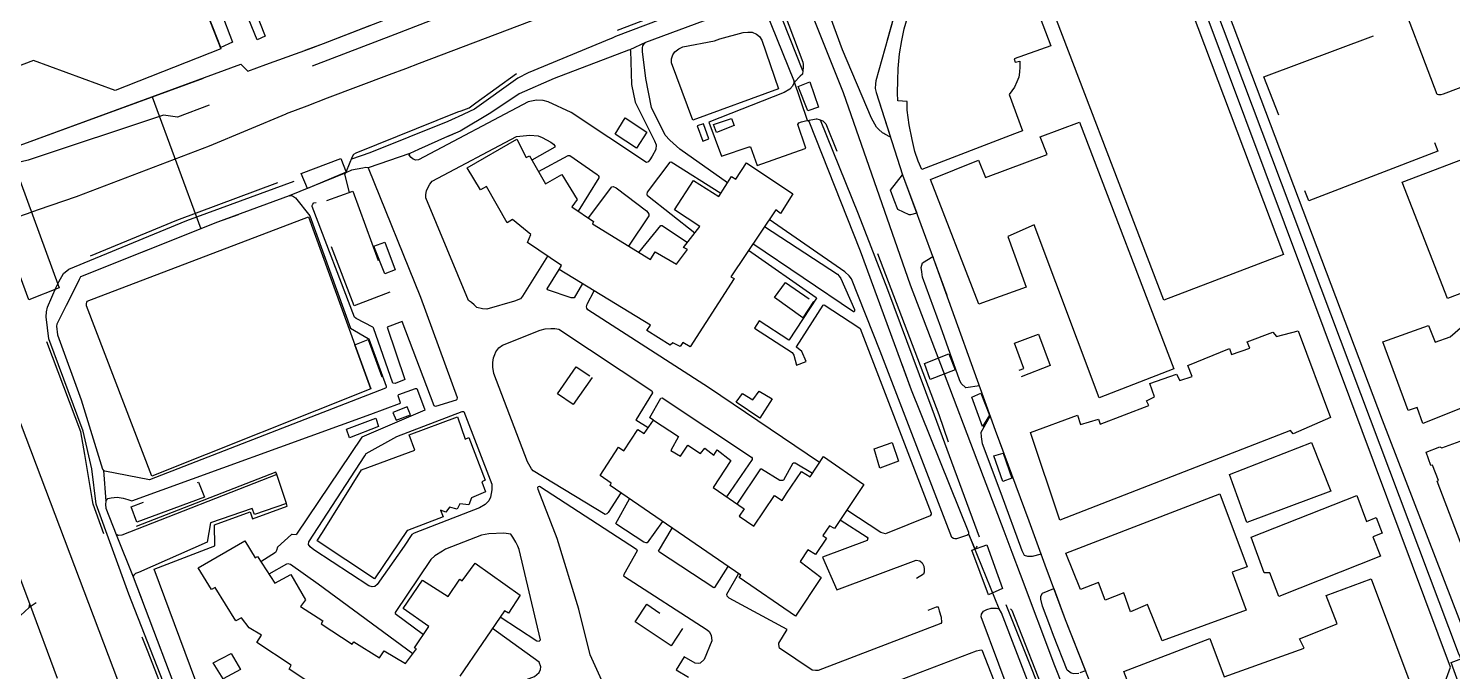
# Model space of a CAD drawing. Header units: millimetres. Extents: x 198785 to 203305, y 542885 to 545889.
# Drawn here: x 202365.8 to 202624.1, y 543540.5 to 543657.2 of the extents above; entities that cross this region are included whole.
import ezdxf

# ---------------------------------------------------------------- set-up
doc = ezdxf.new("R2010")
doc.units = ezdxf.units.MM
for name, pattern in [('FENCE_25K', [54.3, 28.7, -9.2, -16.4]), ('HIDDEN_BULD_25K', [28.8, 18.4, -10.4]), ('HIDDEN_IN_25K', [56.5, 36.5, -20])]:
    doc.linetypes.add(name, pattern=pattern)
for name, color, linetype in [('A0013114', 253, 'Continuous'), ('A0013117', 253, 'Continuous'), ('A0013118', 253, 'Continuous'), ('A0023214', 253, 'Continuous'), ('A0023217', 253, 'Continuous'), ('A0033324', 253, 'Continuous'), ('A0033327', 253, 'Continuous'), ('A0043325', 253, 'Continuous'), ('A0053326', 253, 'Continuous'), ('B0014111', 253, 'Continuous'), ('B0014115', 253, 'Continuous'), ('B0014116', 253, 'Continuous'), ('B0024120', 253, 'Continuous'), ('C0076117', 253, 'Continuous'), ('F0047224', 253, 'Continuous')]:
    doc.layers.add(name, color=color, linetype=linetype)

msp = doc.modelspace()

# ---------------------------------------------------------------- linework, layer by layer
at = {"layer": 'A0013114'}
for points in [[(202360.69, 543822.32), (202357.64, 543821.18), (202310.68, 543803.61), (202296.99, 543798.3), (202294.82, 543796.45), (202294.21, 543795.49), (202300.84, 543777.43), (202308.92, 543764.5), (202315.07, 543748.38), (202319.88, 543737.34), (202321.93, 543736.83), (202327.36, 543717.55), (202339.22, 543685.73), (202340.47, 543682.53), (202357.01, 543640.82), (202364.32, 543636), (202404.38, 543650.7), (202405.65, 543649.48), (202408.9, 543650.66), (202416.63, 543653.46), (202419.33, 543654.45), (202427.77, 543657.73)], [(202624.79, 543710.24), (202623.65, 543710.18), (202608.99, 543704.36), (202599.46, 543700.5), (202583.36, 543693.99), (202573.59, 543690.04), (202573, 543689.85), (202572.69, 543689.41), (202578.38, 543673.51), (202611.35, 543586.18), (202626.59, 543546.63), (202635.75, 543540.95), (202689.29, 543561.48), (202689.6, 543561.6), (202689.86, 543562.04), (202689.92, 543562.61), (202676.61, 543597.69), (202635.55, 543702.97), (202634.29, 543705.33), (202632.94, 543706.84), (202631.43, 543708.26), (202629, 543709.45), (202626.36, 543710.12), (202624.79, 543710.24)], [(202623.8, 543541.3), (202600.83, 543602.64), (202572.28, 543679.17), (202569.08, 543687.97), (202562.85, 543691.54), (202562.73, 543691.58), (202562.53, 543691.62), (202562.14, 543691.62), (202528.65, 543679.4), (202528.43, 543678.96), (202526.92, 543674.14), (202523.87, 543663.23)], [(202489.82, 543659.16), (202477.78, 543654.65), (202474.89, 543653.33), (202474.68, 543653.29), (202461.22, 543648.15), (202454.86, 543645.36), (202449.73, 543641.87), (202444.13, 543638.58), (202441.86, 543637.57), (202436.61, 543635.25), (202435, 543634.54), (202427.44, 543631.93), (202427.06, 543631.96), (202426.46, 543631.85), (202424.42, 543631.47), (202423.42, 543631.01), (202413.15, 543626.82), (202400.13, 543622.02), (202375.3, 543612.15), (202375.08, 543611.79), (202375.05, 543611.62), (202370.99, 543603.54), (202370.92, 543603.19), (202371.09, 543601.57), (202375.38, 543589.8), (202379.24, 543577.23), (202379.44, 543576.95), (202379.86, 543571.39), (202379.81, 543570.83), (202379.85, 543570.16), (202381.75, 543565.36), (202384.83, 543557.66), (202395.02, 543530.66)], [(202362.04, 543548.45), (202365.94, 543552.1), (202366.09, 543552.75), (202350.09, 543595.12)]]:
    msp.add_lwpolyline(points, dxfattribs=at)
at = {"layer": 'A0013117'}
for points in [[(202523.87, 543663.23), (202519.53, 543647.7), (202519.45, 543647.16), (202519.43, 543646.33), (202519.57, 543645.57), (202524.38, 543630.63), (202530.02, 543615.38), (202541.2, 543584.29), (202547.28, 543567.81), (202550.21, 543559.88), (202553.89, 543549.92), (202565.73, 543519.83), (202566.48, 543519.31), (202572.11, 543517.68), (202572.49, 543517.68), (202605.69, 543530.34), (202622.25, 543537.12), (202623.8, 543541.3)], [(202618.75, 543349.55), (202609.17, 543375.21), (202592.65, 543417.87), (202578.33, 543455.4), (202562.51, 543496.76), (202562.2, 543496.88), (202559.72, 543503.68), (202559.77, 543503.9), (202559.75, 543504.28), (202555.94, 543514.69), (202548.42, 543535.2), (202542.33, 543551.12), (202541.9, 543551.84), (202536.43, 543565.39), (202536.43, 543565.72), (202525.99, 543591.58), (202516.76, 543616.8), (202507.46, 543640.3), (202507.17, 543640.51), (202504.69, 543647.81), (202499.62, 543660.25), (202499.15, 543660.82)]]:
    msp.add_lwpolyline(points, dxfattribs=at)
at = {"layer": 'A0013118'}
for points in [[(202492.62, 543629.19), (202484.01, 543635.32), (202482.19, 543636.96), (202481.31, 543637.84), (202478.84, 543642.86), (202477.83, 543648.13), (202477.24, 543653.04), (202477.24, 543653.69), (202477.28, 543654.07), (202477.5, 543654.39), (202477.78, 543654.65)], [(202474.89, 543653.33), (202475.02, 543653.2), (202475.21, 543647.04), (202475.87, 543643.86), (202479.36, 543636.8), (202479.7, 543636.11), (202479.61, 543635.25), (202478.97, 543634.04), (202478.56, 543633.37), (202478.24, 543632.99), (202477.91, 543632.86), (202464.29, 543641.95), (202460.08, 543643.92), (202459.22, 543644.15), (202457.96, 543644.19), (202456.47, 543643.91), (202436.57, 543633.38), (202436.09, 543633.33), (202435.62, 543633.48), (202435.24, 543633.78), (202434.89, 543634.23), (202435, 543634.54)], [(202504.69, 543647.81), (202504.65, 543647.3), (202504.41, 543646.76), (202503.93, 543646.2), (202502.92, 543645.58), (202489.25, 543640.18), (202491.56, 543634.04), (202496.55, 543635.74), (202496.81, 543635.71), (202497.99, 543632.32), (202506.74, 543635.39), (202506.81, 543635.47), (202506.79, 543635.64), (202505.36, 543639.8), (202505.59, 543640.05), (202506.03, 543640.26), (202506.76, 543640.47), (202507.17, 543640.51)], [(202459.98, 543615.9), (202455.47, 543608.63), (202455.06, 543608.13), (202453.99, 543607.71), (202448.97, 543606.27), (202448.21, 543606.29), (202447.18, 543606.56), (202446.69, 543607.02), (202446.17, 543607.45), (202445.68, 543607.85), (202437.93, 543626.49), (202437.92, 543627.09), (202438.03, 543627.74), (202438.31, 543628.38), (202438.61, 543628.92), (202439.07, 543629.49), (202454.35, 543637.62), (202456.8, 543637.83), (202458.26, 543637.71), (202458.99, 543637.43), (202459.81, 543636.97), (202460.58, 543636.55), (202461.07, 543636.19), (202461.3, 543635.92), (202461.29, 543635.66), (202457.16, 543633.32)], [(202458.33, 543631.24), (202463.75, 543634.14), (202464.02, 543634.17), (202468.98, 543630.68), (202469.19, 543630.51), (202469.31, 543630.36), (202469.32, 543630.12), (202465.53, 543624.07)], [(202427.44, 543631.93), (202436.92, 543608.43), (202443.57, 543590.21), (202443.55, 543589.86), (202443.4, 543589.75), (202439.68, 543588.59), (202439.45, 543588.72), (202433.63, 543604.01), (202430.91, 543603.01), (202434.08, 543593.5), (202433.97, 543593.43), (202432.37, 543592.76), (202431.95, 543592.84), (202428.42, 543602.89), (202428.3, 543603), (202425.29, 543604.58), (202424.99, 543604.83), (202417.32, 543624.89), (202417.32, 543625.1), (202417.43, 543625.33), (202417.61, 543625.55), (202418, 543625.62)], [(202486.68, 543620.06), (202478.15, 543626.81), (202478.05, 543627.12), (202478.15, 543627.51), (202482.22, 543632.94), (202482.43, 543632.98), (202491.44, 543627.34)], [(202424.08, 543627.46), (202423.25, 543630.74), (202423.42, 543631.01)], [(202413.15, 543626.82), (202413.43, 543626.86), (202413.72, 543626.8), (202413.92, 543626.7), (202414.3, 543626.49), (202416.89, 543623.2), (202424.26, 543602.8), (202427.45, 543600.92), (202427.56, 543600.86), (202430.73, 543592.29), (202430.71, 543592.05), (202430.57, 543591.9), (202387.76, 543575.29), (202379.71, 543576.88), (202379.44, 543576.95)], [(202467.42, 543622.81), (202471.63, 543628.45), (202471.91, 543628.5), (202472.42, 543628.29), (202477.91, 543624.08), (202478.2, 543623.79), (202478.37, 543623.49), (202478.39, 543623.2), (202474.65, 543617.71)], [(202476.57, 543616.53), (202480.54, 543621.42), (202480.79, 543621.44), (202485.36, 543618.34)], [(202499.35, 543621.24), (202512.6, 543612.59), (202512.91, 543612.24), (202513.16, 543611.84), (202515.65, 543606.18), (202515.65, 543605.91), (202515.58, 543605.8), (202515.46, 543605.77), (202497.24, 543618.1)], [(202536.43, 543565.39), (202536.17, 543565.24), (202534.18, 543564.58), (202533.85, 543564.55), (202533.65, 543564.63), (202533.33, 543564.83), (202520.34, 543598.66), (202515.12, 543611.78), (202514.68, 543612.32), (202513.94, 543613.02), (202500.21, 543622.53)], [(202496.46, 543616.94), (202508.69, 543608.37), (202508.76, 543608.28), (202503.82, 543600.72), (202503.74, 543600.65), (202498.4, 543604.11), (202497.55, 543602.82), (202504.34, 543598.4), (202504.65, 543597.89), (202505.16, 543596.12), (202506.9, 543596.74), (202506.13, 543598.55), (202505.17, 543599.35), (202505.14, 543599.45), (202510, 543606.98), (202510.14, 543607.05), (202516.47, 543602.91), (202516.7, 543602.73), (202529.56, 543569.25), (202529.58, 543569.05), (202529.37, 543568.74), (202521.32, 543565.47), (202520.44, 543565.71), (202514.26, 543569.76)], [(202466.3, 543610.92), (202464.82, 543608.29), (202464.3, 543608.34), (202459.97, 543609.78), (202459.91, 543609.96), (202462.11, 543613.48)], [(202509.32, 543578.4), (202489.19, 543592.05), (202467.32, 543606.12), (202467.1, 543606.42), (202467.04, 543606.71), (202467.19, 543607.15), (202468.46, 543609.6)], [(202473.27, 543572.9), (202471.01, 543569.34), (202470.75, 543569.09), (202470.46, 543568.96), (202457.39, 543576.94), (202457.06, 543577.26), (202456.36, 543578.54), (202450.27, 543594.6), (202450.08, 543595.74), (202450.07, 543596.6), (202450.19, 543597.4), (202450.41, 543598), (202450.63, 543598.49), (202451.13, 543599.22), (202451.81, 543599.71), (202458.65, 543602.44), (202459.58, 543602.67), (202460.6, 543602.74), (202461.32, 543602.76), (202462.04, 543602.6), (202478.92, 543591.43), (202479.04, 543591.04), (202476.04, 543586.21), (202476.01, 543586.18), (202478.27, 543584.78)], [(202379.86, 543571.39), (202380.22, 543571.88), (202380.82, 543572.04), (202381.9, 543572.15), (202382.99, 543571.94), (202383.86, 543571.71), (202384.57, 543571.45), (202427.96, 543587.21), (202433.12, 543589.15), (202433.3, 543589.27), (202432.89, 543590.51), (202432.85, 543590.61), (202433.02, 543590.75), (202436.06, 543591.85), (202436.26, 543591.83), (202437.68, 543588.19), (202437.72, 543587.92), (202426.28, 543583.04), (202414.48, 543565.4), (202414.38, 543565.31), (202413.64, 543565.38), (202413.55, 543565.38), (202411.02, 543563.04), (202410.82, 543562.46), (202410.62, 543562.09), (202407.98, 543560.42)], [(202479.18, 543586.1), (202478.55, 543586.55), (202478.54, 543586.58), (202480.56, 543590.11), (202480.77, 543590.16), (202497, 543579.41), (202497.12, 543579.23), (202497.12, 543578.98), (202492.47, 543572.19)], [(202428.18, 543555.83), (202427.56, 543556.04), (202417.58, 543562.56), (202416.93, 543563.13), (202416.65, 543563.57), (202416.68, 543564.01), (202426.84, 543579.63), (202427.11, 543580.03), (202432.66, 543583.14), (202444.52, 543587.67), (202444.82, 543587.68), (202449.86, 543574.48), (202449.88, 543573.48), (202449.64, 543572.12), (202449.35, 543571.46), (202448.7, 543570.79), (202447.63, 543570.2), (202435.8, 543565.62), (202435.39, 543565.36), (202433.98, 543563.23), (202429.1, 543556.25), (202428.68, 543555.93), (202428.18, 543555.83)], [(202494.39, 543570.87), (202498.66, 543577.26), (202498.77, 543577.28), (202502.13, 543575.24), (202502.69, 543575.19), (202502.83, 543575.27), (202504.54, 543578.34), (202504.68, 543578.39), (202504.92, 543578.38), (202508.04, 543576.46)], [(202410.88, 543576.23), (202382.78, 543565.23), (202382.22, 543565.18), (202381.75, 543565.36)], [(202471.37, 543535.52), (202467.71, 543543.49), (202465.65, 543551.83), (202461.72, 543564.64), (202458.27, 543573.5), (202458.2, 543573.91), (202458.28, 543574.09), (202458.54, 543574.1), (202476.1, 543562.7), (202476.25, 543562.41), (202473.83, 543558.1), (202473.76, 543557.85), (202488.93, 543548.08), (202489.33, 543547.74), (202489.69, 543547.07), (202489.76, 543546.08), (202488.42, 543542.65), (202487.67, 543542.01), (202487.29, 543541.96)], [(202480.84, 543567.7), (202478.05, 543563.86), (202477.85, 543563.84), (202477.45, 543563.94), (202472.55, 543567.17), (202472.4, 543567.33), (202474.85, 543571.81)], [(202412.61, 543571.01), (202406.81, 543568.96), (202406.39, 543570.08), (202398.88, 543567.45), (202398.23, 543563.94), (202385.79, 543558.48), (202385.27, 543558.26), (202384.97, 543557.98), (202384.83, 543557.66)], [(202513.09, 543567.99), (202517.99, 543564.87), (202518.11, 543564.69), (202517.97, 543564.29), (202509.88, 543561.25), (202512.45, 543555.33), (202526.85, 543560.7), (202527.49, 543560.6), (202527.92, 543560.21), (202528.22, 543559.58), (202528.3, 543559.04), (202528.3, 543558.5), (202528.17, 543558.16), (202526.91, 543557.38)], [(202451.42, 543550.41), (202458.03, 543546.03), (202458.5, 543546.02), (202458.72, 543546.24), (202454.84, 543562.61), (202454.63, 543563.22), (202454.25, 543563.97), (202453.69, 543564.86), (202453.32, 543565.41), (202452.08, 543565.6), (202449.34, 543565.48), (202448.01, 543565.24), (202441.47, 543562.71), (202440.91, 543562.34), (202439.56, 543561.51), (202438.84, 543560.8), (202432.38, 543551.19), (202432.35, 543551.01), (202437.49, 543547.23)], [(202492.69, 543559.57), (202490.28, 543555.73), (202490.16, 543555.68), (202480.31, 543562.12), (202480.14, 543562.35), (202482.59, 543566.5)], [(202435.53, 543543.7), (202418.36, 543556.35), (202413.34, 543559.9), (202412.97, 543560.05), (202412.67, 543560), (202409.44, 543558.18)], [(202529, 543551.65), (202530.55, 543552.22), (202530.85, 543552.2), (202531.05, 543551.5), (202531.4, 543550.35), (202531.44, 543549.41), (202531.34, 543549.19), (202509.05, 543540.67), (202508.59, 543540.64), (202507.97, 543540.73), (202502.04, 543544.72), (202501.92, 543545.37), (202501.94, 543545.62), (202503.47, 543548.1), (202492.93, 543553.79), (202492.56, 543554.17), (202492.49, 543554.5), (202494.64, 543558.23)], [(202559.72, 543503.68), (202544.47, 543497.67), (202543.97, 543497.62), (202543.58, 543497.74), (202543.54, 543498.02), (202543.75, 543498.46), (202551.26, 543509.53), (202551.8, 543510.96), (202552.06, 543512.53), (202552.12, 543513.45), (202552.09, 543514), (202551.47, 543516.06), (202538.67, 543550.39), (202538.72, 543550.87), (202539.08, 543551.42), (202539.66, 543551.74), (202540.48, 543551.97), (202541.43, 543552), (202541.9, 543551.84)], [(202440.71, 543533.2), (202457.6, 543539.6), (202458.49, 543540.32), (202458.73, 543540.85), (202458.79, 543541.36), (202458.45, 543542.16), (202449.98, 543548.3)], [(202527.29, 543520.95), (202521.31, 543524.79), (202521.22, 543525.02), (202522.96, 543527.45), (202522.95, 543527.61), (202522.86, 543527.86), (202519.32, 543530.64), (202518.6, 543531.51), (202517.92, 543532.82), (202517.65, 543534.19), (202517.82, 543535.58), (202518.27, 543536.35), (202518.77, 543536.98), (202537.81, 543544.24), (202538.37, 543544.38), (202538.78, 543544.41), (202550.72, 543513.8), (202550.82, 543513.12), (202550.72, 543512.4), (202550.53, 543512.14), (202550.31, 543512.02), (202550.01, 543512.02), (202549.16, 543512.32), (202539.78, 543518.57)], [(202487.29, 543541.96), (202486.77, 543542.03), (202484.8, 543543.18), (202483.32, 543540.82), (202485.53, 543539.45)]]:
    msp.add_lwpolyline(points, dxfattribs=at)
at = {"layer": 'A0023214'}
for points in [[(202566.59, 543700.62), (202570.88, 543688.69), (202575.33, 543676.34), (202625.14, 543543.86), (202628.97, 543535.48), (202631.35, 543536.17), (202633.83, 543536.89), (202660.98, 543547.12), (202690.52, 543558.26), (202713.79, 543567.04)], [(202501.66, 543675.53), (202495.69, 543673.22), (202492.95, 543672.16), (202484.6, 543669.03), (202436.68, 543650.85), (202434.21, 543649.91), (202431.29, 543648.8), (202420.04, 543644.53), (202416.3, 543643.11), (202412.56, 543641.69), (202412.53, 543641.68), (202398.64, 543635.85), (202374.5, 543626.66), (202367.58, 543624.26), (202365.41, 543623.51), (202350.92, 543618.48)], [(202498.17, 543230.73), (202492.22, 543247.81), (202459.69, 543333.76), (202457.84, 543338.65), (202453.51, 543350.09), (202398.17, 543496.21), (202394.81, 543505.08), (202392.55, 543511.06), (202358.38, 543601.29), (202357.54, 543603.22), (202356.85, 543604.82), (202350.92, 543618.48)]]:
    msp.add_lwpolyline(points, dxfattribs=at)
at = {"layer": 'A0023217'}
msp.add_lwpolyline([(202501.66, 543675.53), (202506.75, 543662.79), (202507.22, 543661.61), (202513.62, 543645.61), (202525.74, 543610.66), (202531.72, 543595.01), (202537.88, 543578.9), (202542.73, 543566.03), (202544.19, 543562.14), (202545.7, 543558.13), (202551.95, 543541.56), (202560.75, 543519.29), (202561.33, 543517.52), (202561.75, 543516.27), (202563.73, 543510.31)], dxfattribs=at)
at = {"layer": 'A0033324', "linetype": 'HIDDEN_IN_25K', "flags": 128}
for points in [[(202431.28, 543849.69), (202432.08, 543848.18), (202432.79, 543846.49), (202445.17, 543814.55), (202455.67, 543786.96), (202465.86, 543760.23), (202475.13, 543735.94), (202483.61, 543712.76), (202492.7, 543688.79), (202494.59, 543684.17), (202494.3, 543682.94), (202493.55, 543681.72), (202491.67, 543680.39), (202474.67, 543674.09), (202463.5, 543668.26), (202432.26, 543656.1), (202392.89, 543641.09), (202390.3, 543641.46), (202365.76, 543633.31), (202364.52, 543632.97), (202362.8, 543632.91), (202360.28, 543633.22), (202357.55, 543634.45), (202354.54, 543637.32), (202348.51, 543652.8), (202335.57, 543687.55), (202325.31, 543715.49), (202325.3, 543717.16), (202325.94, 543718.84), (202328.35, 543720.68), (202350.45, 543728.94), (202353.37, 543725.64), (202341.95, 543722.45), (202337.41, 543720.95), (202329.56, 543718.64), (202327.36, 543717.55), (202339.22, 543685.73), (202340.47, 543682.53), (202357.01, 543640.82), (202364.32, 543636), (202404.38, 543650.7), (202405.65, 543649.48), (202419.33, 543654.45), (202492.92, 543683.12), (202475.61, 543728.86), (202475.6, 543728.89), (202450.46, 543792.95), (202429.7, 543846.85), (202429.68, 543847.15), (202429.37, 543847.65), (202428.52, 543848.12), (202426.88, 543848.25), (202365.96, 543824.71), (202360.69, 543822.32), (202310.68, 543803.61), (202296.99, 543798.3), (202294.82, 543796.45), (202294.21, 543795.49), (202300.84, 543777.43), (202308.92, 543764.5), (202315.07, 543748.38), (202319.88, 543737.34), (202321.93, 543736.83), (202320.78, 543739.88), (202336.22, 543744.89), (202338.35, 543739.11), (202323.19, 543733.31), (202321.27, 543733.47), (202320.29, 543733.57), (202319.03, 543733.98), (202318.02, 543734.79), (202316.86, 543737.01), (202307.08, 543763.13), (202297.25, 543778.93), (202291.01, 543795.39), (202291.22, 543796.55), (202291.64, 543797.6), (202292.39, 543798.65), (202305.44, 543804), (202391.53, 543836.99), (202428.27, 543851.39), (202428.86, 543851.35), (202429.99, 543850.9), (202431.28, 543849.69)], [(202519.57, 543645.57), (202522.18, 543637.46), (202521.14, 543638.01), (202520.99, 543638.14), (202520.73, 543638.29), (202520.01, 543638.95), (202519.67, 543639.29), (202518.78, 543640.91), (202513.48, 543653.31), (202509.68, 543663.74), (202508.74, 543666.33), (202507.92, 543669.07), (202507.95, 543669.57), (202508.02, 543669.94), (202508.15, 543670.48), (202508.44, 543670.92), (202508.73, 543671.27), (202509, 543671.53), (202513.7, 543673.41), (202528.65, 543679.4), (202528.43, 543678.96), (202526.92, 543674.14), (202523.87, 543663.23), (202519.53, 543647.7), (202519.45, 543647.16), (202519.43, 543646.33), (202519.57, 543645.57)], [(202502.11, 543662.2), (202502.92, 543660.05), (202506.29, 543651.12), (202506.33, 543650.66), (202506.38, 543650.14), (202506.21, 543648.94), (202505.83, 543648.53), (202504.8, 543647.47), (202504.69, 543647.81), (202499.62, 543660.25), (202499.15, 543660.82), (202498.26, 543661.06), (202497.23, 543661.1), (202496.24, 543661), (202489.82, 543659.16), (202477.78, 543654.65), (202474.89, 543653.33), (202474.68, 543653.29), (202461.22, 543648.15), (202454.86, 543645.36), (202449.73, 543641.87), (202444.13, 543638.58), (202441.86, 543637.57), (202436.61, 543635.25), (202435, 543634.54), (202427.44, 543631.93), (202427.06, 543631.96), (202426.46, 543631.85), (202424.42, 543631.47), (202423.42, 543631.01), (202424.6, 543633.96), (202424.88, 543634.38), (202425.3, 543634.65), (202443.7, 543642.06), (202444.3, 543642.28), (202445.77, 543642.82), (202446.99, 543643.7), (202454.53, 543649.13), (202454.92, 543649.48), (202470.52, 543656.08), (202484.27, 543661.33), (202487.59, 543662.6), (202494.29, 543665.11), (202495.6, 543665.29), (202497.65, 543665.27), (202499.45, 543664.94), (202500.3, 543664.41), (202501.37, 543663.56), (202502.11, 543662.2)], [(202537.77, 543563.05), (202537.53, 543562.68), (202536.43, 543565.39), (202536.43, 543565.72), (202525.99, 543591.58), (202516.76, 543616.8), (202507.46, 543640.3), (202507.17, 543640.51), (202508.71, 543640.83), (202508.82, 543640.81), (202509.28, 543640.71), (202509.9, 543640.43), (202510.44, 543639.9), (202516.2, 543625.8), (202523.25, 543607.49), (202530.94, 543587.11), (202538.16, 543566.55), (202538.27, 543565.12), (202538.17, 543564.08), (202538.13, 543563.71), (202537.77, 543563.05)], [(202401.01, 543515.09), (202401.26, 543514.71), (202400.39, 543515.07), (202399.88, 543515.19), (202399.64, 543515.24), (202399.06, 543515.56), (202398.57, 543516.02), (202387.52, 543543.97), (202383.78, 543553.45), (202380.51, 543562.63), (202377.58, 543570.86), (202377.44, 543571.53), (202376.04, 543579.89), (202375.35, 543584.01), (202369.02, 543600.67), (202368.38, 543605.02), (202368.35, 543606), (202368.73, 543607.62), (202369.46, 543609.83), (202370.38, 543611.68), (202371.24, 543613.05), (202372.44, 543614.01), (202392.72, 543622.43), (202411.56, 543629.4), (202412.54, 543629.53), (202413.62, 543629.57), (202414.49, 543629.46), (202415.45, 543629.08), (202416.24, 543628.69), (202416.86, 543628.33), (202413.15, 543626.82), (202400.13, 543622.02), (202375.3, 543612.15), (202375.08, 543611.79), (202375.05, 543611.62), (202370.99, 543603.54), (202370.92, 543603.19), (202371.09, 543601.57), (202375.38, 543589.8), (202379.24, 543577.23), (202379.44, 543576.95), (202379.86, 543571.39), (202379.81, 543570.83), (202379.85, 543570.16), (202381.75, 543565.36), (202384.83, 543557.66), (202395.02, 543530.66), (202401.01, 543515.09)], [(202526.96, 543623.66), (202525.85, 543623.36), (202525.61, 543623.38), (202523.5, 543624.36), (202522.89, 543626.02), (202522.2, 543627.88), (202524.38, 543630.63), (202526.96, 543623.66)], [(202538.32, 543592.32), (202535.87, 543591.97), (202534.99, 543592.76), (202534.73, 543593.43), (202531.3, 543602.97), (202528.03, 543612.05), (202527.89, 543613.05), (202527.77, 543613.8), (202527.99, 543614.67), (202529.86, 543615.81), (202530.02, 543615.38), (202538.32, 543592.32)], [(202345.53, 543602.51), (202349.08, 543600.67), (202351.42, 543598.83), (202352.81, 543596.4), (202368.28, 543555.47), (202368.45, 543554.95), (202368.29, 543554.25), (202367.63, 543553.19), (202365.94, 543552.1), (202366.09, 543552.75), (202350.09, 543595.12), (202349.1, 543596.83), (202347.44, 543598.14), (202344.3, 543599.77), (202341.43, 543600.88), (202338.88, 543601.51), (202335.89, 543601.79), (202333.85, 543601.66), (202331.38, 543601.06), (202285.32, 543582.56), (202279.22, 543580.12), (202274.19, 543578.11), (202231.92, 543561.23), (202211.59, 543553.32), (202210.89, 543553.01), (202210.84, 543552.99), (202210.53, 543552.66), (202210.46, 543552.28), (202202.32, 543547.62), (202201.22, 543547.7), (202192.67, 543544.17), (202192.48, 543544.41), (202191.34, 543546.7), (202191.14, 543546.81), (202190.86, 543546.86), (202190.36, 543546.86), (202190.07, 543546.81), (202162.58, 543536.23), (202140.93, 543527.7), (202140.58, 543527.37), (202140.28, 543529.39), (202140.79, 543530.52), (202141.16, 543530.85), (202141.79, 543531.27), (202161.49, 543539.03), (202173.94, 543543.82), (202189.29, 543549.72), (202196.87, 543552.42), (202199.07, 543552.75), (202210.89, 543556.27), (202230.82, 543564.02), (202284.2, 543585.34), (202304.86, 543593.64), (202330.46, 543603.92), (202333.4, 543604.64), (202335.93, 543604.8), (202339.38, 543604.48), (202342.33, 543603.75), (202345.53, 543602.51)], [(202549.5, 543561.8), (202547.92, 543561.34), (202547.1, 543561.37), (202546.51, 543561.54), (202546.08, 543562.4), (202542.25, 543572.77), (202538.91, 543581.83), (202538.7, 543583.07), (202538.67, 543583.95), (202540.29, 543586.83), (202541.2, 543584.29), (202549.5, 543561.8)], [(202639.61, 543300.64), (202637.78, 543300.14), (202633.87, 543299.07), (202634.21, 543300.46), (202635.12, 543303.24), (202635.32, 543303.41), (202635.73, 543303.95), (202635.79, 543304.21), (202628.01, 543324.73), (202621.97, 543340.91), (202618.75, 543349.55), (202609.17, 543375.21), (202592.65, 543417.87), (202578.33, 543455.4), (202562.51, 543496.76), (202562.2, 543496.88), (202559.72, 543503.68), (202559.77, 543503.9), (202559.75, 543504.28), (202555.94, 543514.69), (202548.42, 543535.2), (202542.33, 543551.12), (202541.9, 543551.84), (202541.03, 543554), (202541.79, 543553.61), (202542.32, 543553.26), (202542.72, 543553), (202543.43, 543552.4), (202544.18, 543551.6), (202554.66, 543525.14), (202564.37, 543499.03), (202575.02, 543471.55), (202587.91, 543437.12), (202599.45, 543407.08), (202611.65, 543375.28), (202623.46, 543344.75), (202639.43, 543301.64), (202639.61, 543300.64)], [(202556.34, 543540.14), (202555.46, 543540.07), (202554.99, 543540.16), (202554.27, 543540.75), (202551.79, 543547.05), (202551.08, 543548.85), (202549.79, 543552.35), (202549.48, 543553.6), (202549.48, 543554.16), (202549.74, 543554.73), (202551.81, 543555.55), (202553.89, 543549.92), (202557.55, 543540.61), (202556.34, 543540.14)]]:
    msp.add_lwpolyline(points, dxfattribs=at)
at = {"layer": 'A0033327'}
for points in [[(202506.29, 543649.51), (202501.48, 543661.71), (202501.37, 543661.85), (202499.79, 543663.57), (202497.55, 543664.22), (202495.76, 543664.22), (202488.15, 543661.74), (202472.33, 543655.72), (202471.61, 543655.39), (202471.56, 543655.38), (202456.49, 543649.15), (202454.61, 543648.18), (202446.76, 543642.58), (202443.8, 543641.19), (202443.24, 543640.93), (202441.93, 543640.35), (202427.73, 543634.62), (202424.4, 543633.48)], [(202509.44, 543640.64), (202516.34, 543623.55), (202521.63, 543609.82), (202529.7, 543588.23), (202538.25, 543564.95)], [(202399.32, 543515.42), (202384.04, 543554.5), (202378.14, 543570.86), (202377.32, 543577.28), (202375.77, 543584.11), (202369.54, 543600.9), (202369.03, 543604.89), (202369.11, 543605.79), (202369.29, 543606.6), (202370.86, 543610.28), (202371.32, 543611.2), (202372.2, 543612.74), (202373.16, 543613.54), (202394.57, 543622.33), (202414.03, 543629.51)], [(202543.13, 543552.65), (202553.1, 543527.65), (202554.98, 543522.52), (202563.21, 543500.34), (202563.9, 543498.46), (202575.84, 543467.51), (202597.75, 543409.78), (202611.03, 543375.26), (202622.28, 543345.95)]]:
    msp.add_lwpolyline(points, dxfattribs=at)
at = {"layer": 'A0043325'}
for points in [[(202509.13, 543642.94), (202507.19, 543642.24), (202505.44, 543646.69), (202507.54, 543647.52), (202509.13, 543642.94)], [(202371.4, 543610.12), (202365.93, 543607.93), (202357.52, 543630.72), (202363.1, 543632.81), (202371.4, 543610.12)], [(202423.45, 543631.15), (202416.47, 543628.14), (202415.29, 543630.9), (202422.51, 543633.62), (202423.45, 543631.15)], [(202533.92, 543595.26), (202529.37, 543593.49), (202528.37, 543596.39), (202532.8, 543598.13), (202533.92, 543595.26)], [(202540.15, 543587), (202538.89, 543584.96), (202536.92, 543590.29), (202538.56, 543591.03), (202540.15, 543587)], [(202544.2, 543575.6), (202542.56, 543574.99), (202540.93, 543579.61), (202542.62, 543580.1), (202544.2, 543575.6)], [(202542.52, 543555.53), (202539.99, 543554.42), (202536.94, 543562.53), (202539.69, 543563.49), (202542.52, 543555.53)], [(202631.56, 543541.19), (202625.23, 543538.42), (202623.92, 543542.13), (202630.07, 543544.43), (202631.56, 543541.19)]]:
    msp.add_lwpolyline(points, dxfattribs=at)
at = {"layer": 'A0053326'}
for points in [[(202364.32, 543636), (202388.28, 543644.79), (202397.08, 543620.81), (202375.3, 543612.15), (202375.08, 543611.79), (202375.05, 543611.62), (202370.99, 543603.54), (202370.92, 543603.19), (202371.09, 543601.57), (202375.38, 543589.8), (202379.24, 543577.23), (202379.44, 543576.95), (202379.86, 543571.39), (202379.81, 543570.83), (202379.85, 543570.16), (202381.75, 543565.36), (202384.83, 543557.66), (202395.02, 543530.66)], [(202371.08, 543539.21), (202366.09, 543552.75), (202350.09, 543595.12)]]:
    msp.add_lwpolyline(points, dxfattribs=at)
at = {"layer": 'B0014111'}
for points in [[(202400.74, 543653.53), (202381.59, 543645.95), (202366.77, 543651.37), (202357.61, 543647.95), (202350.52, 543666.05), (202389.93, 543681.16), (202400.74, 543653.53)], [(202593.51, 543616.19), (202571.78, 543607.87), (202548.23, 543669.45), (202550.95, 543670.75), (202553.91, 543671.95), (202556.94, 543672.94), (202570.7, 543676.71), (202593.51, 543616.19)], [(202622.04, 543645.19), (202621.62, 543645.16), (202621.38, 543645.24), (202613.69, 543665.49), (202613.69, 543665.99), (202613.86, 543666.37), (202614.33, 543666.65), (202639.96, 543676.3), (202640.48, 543676.44), (202640.84, 543676.4), (202641.28, 543676.22), (202641.43, 543675.69), (202648.72, 543656.33), (202648.79, 543655.9), (202648.66, 543655.53), (202648.41, 543655.2), (202647.9, 543654.88), (202622.46, 543645.3), (202622.04, 543645.19)], [(202544.37, 543672.21), (202551.26, 543654.05), (202544.64, 543651.71), (202544.82, 543651.1), (202545.65, 543651.29), (202545.67, 543650.25), (202545.59, 543649.25), (202545.45, 543648.38), (202545.13, 543647.53), (202544.66, 543646.55), (202543.73, 543645.21), (202546.12, 543638.63), (202544.71, 543638.08), (202527.91, 543631.58), (202527.23, 543633.15), (202526.63, 543634.88), (202526.13, 543637.04), (202525.58, 543639.69), (202525.23, 543642.36), (202525.2, 543643.98), (202523.55, 543644.07), (202523.49, 543645.51), (202523.54, 543647.74), (202523.59, 543649.93), (202523.81, 543652.61), (202524.27, 543655), (202524.69, 543657.15), (202525.39, 543659.6)], [(202501.88, 543646.28), (202486.32, 543640.58), (202482.46, 543650.98), (202482.49, 543651.72), (202482.73, 543652.42), (202483.1, 543652.97), (202483.78, 543653.53), (202484.52, 543653.9), (202490.3, 543654.94), (202491.27, 543655.34), (202495.47, 543656.49), (202496.3, 543656.55), (202497.1, 543656.51), (202497.88, 543656.2), (202498.41, 543655.74), (202498.88, 543655.07), (202501.88, 543646.28)], [(202661.19, 543622.67), (202623.25, 543608.21), (202615.02, 543629.31), (202653.16, 543643.85), (202661.19, 543622.67)], [(202556.45, 543640.21), (202573.57, 543595.42), (202560.02, 543590.18), (202548.25, 543621.57), (202543.46, 543619.43), (202546.82, 543610.26), (202538.23, 543607.17), (202529.43, 543629.81), (202538.18, 543633.33), (202539.4, 543630.13), (202550.61, 543634.33), (202549.32, 543637.52), (202556.45, 543640.21)], [(202425.04, 543599.81), (202427.95, 543591.8), (202388.24, 543575.94), (202376.36, 543606.87), (202376.37, 543607.21), (202376.41, 543607.52), (202376.46, 543607.72), (202416.61, 543623.04), (202425.04, 543599.81)], [(202596.16, 543602.31), (202602.02, 543586.59), (202595.25, 543583.64), (202594.74, 543584.23), (202552.91, 543567.95), (202547.59, 543583.89), (202556.09, 543587), (202556.65, 543585.31), (202559.94, 543586.27), (202560.25, 543585.36), (202569.07, 543588.75), (202568.65, 543589.59), (202570.09, 543590.32), (202569.21, 543592.79), (202574.09, 543594.47), (202574.66, 543593.3), (202576.91, 543594.05), (202576.15, 543596.01), (202583.69, 543599.14), (202584.05, 543598.03), (202587.39, 543599.2), (202586.87, 543600.31), (202591.54, 543602.11), (202592.19, 543601.28), (202596.16, 543602.31)], [(202443.64, 543586.74), (202445.06, 543582.69), (202445.69, 543582.94), (202448.67, 543575.2), (202448.08, 543574.9), (202448.74, 543573.09), (202446.2, 543572.02), (202445.74, 543570.77), (202444.07, 543570.92), (202443.62, 543569.95), (202442.2, 543570.31), (202441.55, 543569.42), (202440.55, 543569.76), (202441.03, 543568.56), (202434.57, 543566.1), (202434.54, 543566.09), (202428.59, 543557.29), (202418.21, 543564.22), (202418.26, 543564.3), (202419.14, 543565.71), (202426.26, 543577.09), (202435.91, 543580.66), (202434.86, 543583.44), (202443.64, 543586.74)], [(202631.43, 543548.53), (202621.33, 543575.03), (202621.62, 543575.18), (202620.5, 543577.95), (202620.23, 543577.91), (202619.35, 543580.32), (202621.81, 543581.26), (202622.18, 543581.06), (202638.18, 543586.89)], [(202602.07, 543573.23), (202586.82, 543567.54), (202583.67, 543576.26), (202598.58, 543582.03), (202602.07, 543573.23)], [(202584.17, 543558.51), (202586.71, 543551.63), (202571.48, 543546.04), (202568.81, 543552.67), (202565.74, 543551.34), (202564.54, 543554.75), (202561.15, 543553.42), (202559.91, 543556.63), (202556.63, 543555.39), (202554.02, 543561.98), (202581.96, 543572.76), (202586.9, 543559.51), (202584.17, 543558.51)], [(202606.81, 543572.45), (202608.52, 543567.73), (202610.31, 543568.45), (202611.37, 543565.58), (202609.66, 543564.95), (202611.1, 543561.42), (202592.66, 543554.08), (202591.03, 543558.4), (202589.95, 543558.4), (202587.59, 543564.9), (202606.81, 543572.45)], [(202609.37, 543557.31), (202617.14, 543536.64), (202572.48, 543519.67), (202564.52, 543540.47), (202580.11, 543546.46), (202582.7, 543539.55), (202597.23, 543544.73), (202596.4, 543546.44), (202603.22, 543549.15), (202601.2, 543554.26), (202609.37, 543557.31)]]:
    msp.add_lwpolyline(points, dxfattribs=at)
at = {"layer": 'B0014115'}
for points in [[(202454.44, 543637.1), (202456.13, 543633.79), (202456.74, 543634.07), (202459.59, 543628.99), (202462.58, 543630.7), (202465.36, 543626.16), (202464.41, 543624.82), (202468.34, 543622.19), (202468.16, 543621.73), (202478.64, 543615.25), (202479.5, 543616.64), (202483.37, 543614.45), (202485.36, 543617.07), (202484.67, 543617.45), (202487.61, 543621.27), (202483.03, 543624.26), (202486.46, 543629.61), (202491.04, 543626.73), (202493.35, 543630.32), (202494.13, 543629.84), (202496.08, 543632.81), (202504.46, 543627.17), (202502.27, 543623.64), (202501.38, 543624.27), (202493.24, 543612.15), (202493.85, 543611.83), (202485.88, 543599.4), (202484.52, 543600.2), (202484.03, 543599.49), (202482.7, 543600.16), (202482.26, 543599.72), (202477.97, 543602.39), (202478.65, 543603.37), (202462.11, 543613.48), (202462.51, 543614.2), (202456.36, 543618.33), (202456.98, 543619.83), (202453.64, 543622.52), (202452.66, 543621.95), (202448.9, 543628.5), (202447.83, 543627.91), (202445.41, 543631.91), (202454.44, 543637.1)], [(202632.91, 543604.31), (202637.66, 543591.13), (202635.23, 543588.73), (202634.61, 543589.44), (202632.74, 543587.88), (202627.33, 543586.16), (202626.52, 543588.58), (202618.76, 543585.48), (202617.71, 543588.39), (202616.1, 543587.84), (202611.48, 543600.31), (202619.77, 543603.31), (202620.97, 543600.25), (202623.69, 543601.22), (202626.02, 543603.25), (202626.62, 543602.42), (202628.95, 543604.3), (202629.66, 543603.49), (202631.92, 543605.41), (202632.91, 543604.31)], [(202479.18, 543586.1), (202483.76, 543583.12), (202482.33, 543580.58), (202484.08, 543579.59), (202485.44, 543581.55), (202487.72, 543580.04), (202488.49, 543581.05), (202490.18, 543579.78), (202490.75, 543580.72), (202493.25, 543578.77), (202490.02, 543573.87), (202495.67, 543569.99), (202494.74, 543568.69), (202497.38, 543566.88), (202501.17, 543572.42), (202502.52, 543571.53), (202503.32, 543572.78), (202506.07, 543576.78), (202507.62, 543575.81), (202510.06, 543579.53), (202517.37, 543574.41), (202512.04, 543566.43), (202511.16, 543566.9), (202509.91, 543565.15), (202510.57, 543564.7), (202508.61, 543561.73), (202507.19, 543562.57), (202505.79, 543560.44), (202509.65, 543557.57), (202504.94, 543550.54), (202494.74, 543557.57), (202495.05, 543557.95), (202471.33, 543574.23), (202471.52, 543574.65), (202469.54, 543576.07), (202472.88, 543581.22), (202473.8, 543580.55), (202476.35, 543584.4), (202477.52, 543583.68), (202479.18, 543586.1)], [(202419.23, 543536.84), (202413.1, 543540.92), (202413.47, 543541.66), (202407.25, 543545.74), (202408.12, 543547.07), (202405.87, 543548.4), (202404.5, 543550.25), (202403.42, 543549.67), (202399.69, 543555.75), (202399.01, 543555.37), (202396.63, 543559.33), (202405.11, 543564.19)], [(202405.11, 543564.19), (202406.95, 543561.14), (202407.35, 543561.39), (202410.51, 543556.54), (202413.4, 543558.12), (202416.07, 543553.52), (202415.2, 543552.27), (202419.21, 543549.67), (202418.93, 543549.16), (202424.53, 543545.42), (202424.83, 543545.86), (202429.51, 543542.98), (202430.37, 543544.21), (202434.25, 543541.94), (202436.19, 543544.6), (202435.87, 543544.79), (202438.44, 543548.64), (202433.83, 543551.93), (202437.31, 543557.08), (202441.96, 543554.1), (202444.06, 543557.24), (202444.5, 543556.95), (202446.84, 543560.18), (202455.04, 543554.36), (202452.91, 543551.1), (202452.18, 543551.52), (202444.09, 543539.67)]]:
    msp.add_lwpolyline(points, dxfattribs=at)
at = {"layer": 'B0014116', "linetype": 'HIDDEN_BULD_25K', "flags": 128}
for points in [[(202402.85, 543654.7), (202400.7, 543653.74), (202390.11, 543681.22), (202392.4, 543682.12), (202402.85, 543654.7)], [(202478, 543638.38), (202476.12, 543635.48), (202472.28, 543638.02), (202474.05, 543640.99), (202478, 543638.38)], [(202493.84, 543639.59), (202490.66, 543638.34), (202490.1, 543639.76), (202493.35, 543640.87), (202493.84, 543639.59)], [(202431.39, 543609.37), (202424.89, 543606.89), (202417.86, 543625.19), (202424.68, 543627.68), (202431.39, 543609.37)], [(202432.37, 543613.4), (202430.5, 543612.7), (202428.5, 543617.68), (202430.48, 543618.43), (202432.37, 543613.4)], [(202508.22, 543607.62), (202506.3, 543604.7), (202501.16, 543608.36), (202503.13, 543611.09), (202508.22, 543607.62)], [(202427.95, 543591.8), (202425.04, 543599.81), (202427.48, 543600.77), (202430.4, 543592.73), (202427.95, 543591.8)], [(202468.1, 543593.87), (202464.63, 543588.96), (202461.77, 543590.88), (202465.2, 543595.77), (202468.1, 543593.87)], [(202500.71, 543589.98), (202498.5, 543586.46), (202494.18, 543589.37), (202495.37, 543590.94), (202497.21, 543589.8), (202498.38, 543591.37), (202500.71, 543589.98)], [(202429.34, 543584.98), (202424.09, 543582.88), (202423.51, 543584.48), (202428.82, 543586.46), (202429.34, 543584.98)], [(202523.66, 543578.68), (202520.26, 543577.38), (202519.22, 543580.88), (202522.47, 543582.05), (202523.66, 543578.68)], [(202397.75, 543572.12), (202385.49, 543567.62), (202384.46, 543570.36), (202396.68, 543574.87), (202397.75, 543572.12)], [(202484.48, 543548.3), (202482.39, 543545.12), (202475.86, 543549.51), (202477.98, 543552.69), (202484.48, 543548.3)], [(202404.29, 543540.83), (202401.13, 543539.15), (202399.35, 543542.07), (202402.61, 543543.76), (202404.29, 543540.83)]]:
    msp.add_lwpolyline(points, dxfattribs=at)
at = {"layer": 'B0024120', "linetype": 'FENCE_25K', "flags": 128}
msp.add_lwpolyline([(202592.65, 543641.46), (202589.92, 543648.42), (202613.08, 543657.14), (202621.47, 543634.92), (202598.09, 543625.91), (202596.09, 543630.78)], dxfattribs=at)
at = {"layer": 'C0076117'}
for points in [[(202407.29, 543655.16), (202404.31, 543662.56), (202405.79, 543663.39), (202408.76, 543655.8), (202407.29, 543655.16)], [(202488.26, 543639.9), (202487.13, 543639.51), (202488.16, 543636.74), (202489.27, 543637.19), (202488.26, 543639.9)], [(202434.55, 543588.5), (202431.95, 543587.51), (202432.53, 543586.08), (202435.16, 543587.08), (202434.55, 543588.5)]]:
    msp.add_lwpolyline(points, dxfattribs=at)
at = {"layer": 'F0047224'}
for points in [[(202545.56, 543595.17), (202546.4, 543595.48), (202544.7, 543600.06), (202549.05, 543601.7), (202551.15, 543596.03), (202545.87, 543593.99)], [(202410.88, 543576.23), (202410.73, 543576.66), (202385.4, 543566.82)], [(202412.61, 543571.01), (202410.88, 543576.23)], [(202410.11, 543526.15), (202397.92, 543534), (202388.66, 543559.05), (202399.62, 543563.32), (202399.56, 543567.12), (202406.03, 543569.48), (202406.48, 543568.22), (202412.79, 543570.47), (202412.61, 543571.01)]]:
    msp.add_lwpolyline(points, dxfattribs=at)

doc.saveas('drawing.dxf')
